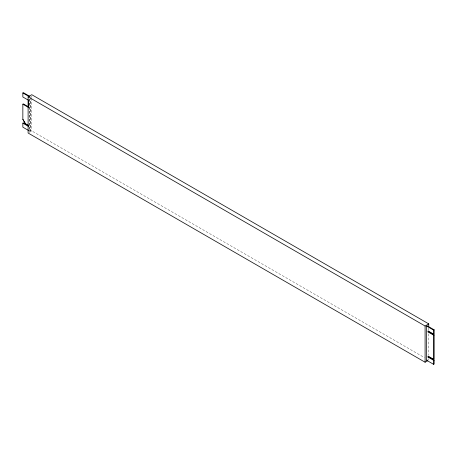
<?xml version="1.0" encoding="UTF-8"?>
<svg xmlns="http://www.w3.org/2000/svg" width="457" height="457" viewBox="0 0 457 457"><rect width="100%" height="100%" fill="white"/><g stroke="black" fill="none" stroke-linecap="round" stroke-linejoin="round"><path stroke-width="0.34" stroke-dasharray="2.29 1.71" d="M29.682 99.049L29.682 131.119L30.208 130.822L30.208 98.746M29.682 131.119L30.345 130.902L30.345 99.54M29.334 132.33L31.773 130.919L424.422 357.614M29.065 130.159L30.345 130.902M428.746 328.149L428.746 330.28M428.746 333.833L428.746 355.14M428.746 358.688L428.746 360.11M31.773 96.119L31.773 97.535M31.773 98.249L31.773 130.919M30.345 96.69L30.345 98.826M29.819 99.129L29.819 131.199"/><path stroke-width="0.69" d="M28.545 130.462L22.85 127.177L22.85 123.15L28.425 126.372L28.425 125.407L25.312 123.613L22.85 119.277L22.85 104.196L28.425 107.412L28.425 100.209L22.85 96.993L22.85 92.965L23.376 92.662L29.636 96.278M427.529 360.813L425.09 362.224L28.111 133.033L28.111 96.81L31.773 94.696L428.746 323.887L428.746 326.726M22.85 104.196L23.376 103.893L28.837 107.047M22.85 123.15L23.376 122.847L28.837 126.006M28.111 96.81L425.09 326.001L428.746 323.887M426.655 326.098L427.181 325.801L434.15 329.823L434.15 333.85L433.624 334.153L428.049 330.931L428.049 331.936L433.624 335.158L434.15 334.855L434.15 359.002L433.624 359.305L428.049 356.083L428.049 357.094L433.624 360.31L434.15 360.007L434.15 364.035L433.624 364.338L426.655 360.31L426.655 326.098L433.624 330.125L434.15 329.823M428.049 331.936L428.575 331.633L434.15 334.855M428.049 357.094L428.575 356.791L434.15 360.007M426.655 360.31L427.181 360.007M22.85 92.965L29.111 96.581M22.85 119.277L25.364 123.641M433.624 330.125L433.624 334.153M433.624 335.158L433.624 359.305M433.624 360.31L433.624 364.338M425.09 326.001L425.09 362.224M28.317 100.146L28.317 107.349M28.317 125.344L28.317 126.309"/></g></svg>
